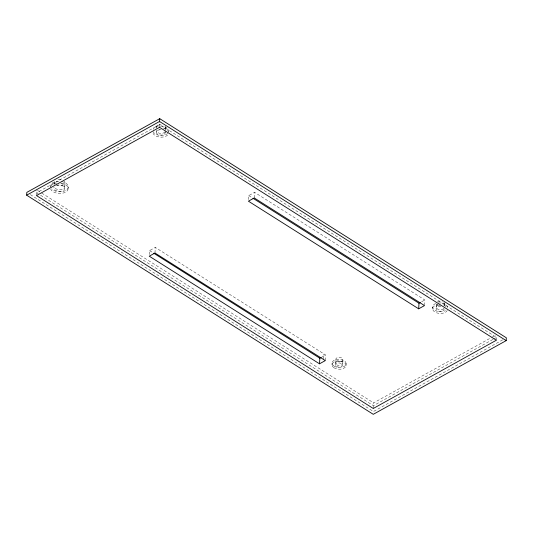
<?xml version="1.0" encoding="UTF-8"?>
<svg xmlns="http://www.w3.org/2000/svg" width="533" height="533" viewBox="0 0 533 533"><rect width="100%" height="100%" fill="white"/><g stroke="black" fill="none" stroke-linecap="round" stroke-linejoin="round"><path stroke-width="0.4" stroke-dasharray="2.67 2" d="M36.484 195.564L36.77 190.661M54.033 184.731L54.173 182.379M64.76 186.723L64.993 182.799M68.137 188.535L68.237 186.856M156.269 132.257L156.369 130.578A4.477 2.652 3.4 0 0 160.253 133.363A4.477 2.652 3.4 0 0 165.157 131.604M156.509 128.226L156.602 126.661M149.347 254.581L149.58 250.583L155.29 247.419L325.643 354.991L325.31 360.594M159.56 127.314L159.847 122.417M154.963 253.015L155.29 247.419M165.21 132.604L165.31 130.925M165.357 130.145L165.536 127.007M168.714 132.184L168.781 131.058A7.955 4.71 3.4 0 0 161.879 126.121A7.955 4.71 3.4 0 0 153.164 129.239M248.518 199.589L248.758 195.584L254.587 192.353L424.841 299.986L424.554 304.789M254.254 197.95L254.587 192.353M323.571 359.615L323.904 354.012M331.972 364.785L332.072 363.106M335.543 363.24L335.777 359.315M342.672 363.513L342.906 359.595M346.05 365.325L346.15 363.646M373.273 408.485L373.606 402.888L490.86 337.869M432.569 308.734L432.669 307.055M436.147 307.188L436.38 303.27A7.502 4.437 3.4 0 0 434.215 309.82A7.502 4.437 3.4 0 0 445.461 310.692M444.269 305.935L444.409 303.583M496.356 340.234L496.603 336.037M322.012 357.01L325.643 354.991M421.596 301.785L424.841 299.986M491.586 337.462L495.957 335.044M492.878 339.454L373.44 405.686L40.162 194.985M493.605 339.055L496.516 337.436L159.727 124.515L36.644 192.766L39.462 194.538M502.719 339.834L373.44 411.523L30.334 194.605M248.758 195.584L252.276 197.81M149.58 250.583L152.398 252.362M37.517 190.408L41.034 192.633M41.734 193.073L373.606 402.888M447.3 310.459A7.502 4.437 3.4 0 1 434.761 311.965A7.502 4.437 3.4 0 1 438.126 304.656M443.809 305.322A7.502 4.437 3.4 0 1 446.554 307.055M60.755 183.465A5.417 3.205 3.4 0 1 63.174 188.929A5.417 3.205 3.4 0 1 54.126 187.136M64.273 181.167A5.417 3.205 3.4 0 1 63.407 185.011A5.417 3.205 3.4 0 1 56.878 185.264M54.899 184.018A5.417 3.205 3.4 0 1 54.899 180.807M58.184 179.434A5.417 3.205 3.4 0 1 62.294 179.914M443.942 308.56A4.024 2.379 3.4 0 1 440.411 311.412A4.024 2.379 3.4 0 1 436.061 308.66A4.024 2.379 3.4 0 1 441.104 306.761M167.715 133.377A7.955 4.71 3.4 0 1 159.8 135.389A7.955 4.71 3.4 0 1 153.158 131.678M167.615 135.056A7.955 4.71 3.4 0 1 159.7 137.068A7.955 4.71 3.4 0 1 153.058 133.357M163.458 128.107A7.955 4.71 3.4 0 1 168.415 131.511M165.057 131.911A4.477 2.652 3.4 0 1 161.512 135.076A4.477 2.652 3.4 0 1 156.282 132.49A4.477 2.652 3.4 0 1 160.739 129.779M61.555 183.185A8.894 5.263 3.4 0 1 65.532 192.16A8.894 5.263 3.4 0 1 50.668 189.222M50.668 186.497A8.894 5.263 3.4 0 1 56.958 183.012M56.551 185.304A5.417 3.205 3.4 0 1 64.48 187.563A5.417 3.205 3.4 0 1 59.25 191.4A5.417 3.205 3.4 0 1 54.026 187.156M443.643 308.674A4.024 2.379 3.4 0 1 437.32 308.92A4.024 2.379 3.4 0 1 438.153 305.202M443.876 302.371A4.024 2.379 3.4 0 1 443.236 305.222M440.391 305.809A4.024 2.379 3.4 0 1 438.386 305.416M437.553 305.003A4.024 2.379 3.4 0 1 436.514 303.89M437.553 301.631A4.024 2.379 3.4 0 1 442.403 301.438M61.655 181.506A8.894 5.263 3.4 0 1 66.398 189.995A8.894 5.263 3.4 0 1 51.654 188.849M50.768 187.543A8.894 5.263 3.4 0 1 59.356 181.24M165.39 126.314A4.477 2.652 3.4 0 1 164.231 128.833M161.066 129.486A4.477 2.652 3.4 0 1 158.834 129.046M156.749 127.354A4.477 2.652 3.4 0 1 161.073 124.182M438.226 302.977A7.502 4.437 3.4 0 1 447.653 307.634M336.589 364.772A3.564 2.112 3.4 0 0 342.552 364.059A3.564 2.112 3.4 0 0 338.189 361.301A3.564 2.112 3.4 0 0 336.589 364.772M336.823 360.854A3.564 2.112 3.4 0 0 342.786 360.135A3.564 2.112 3.4 0 0 338.422 357.376A3.564 2.112 3.4 0 0 336.823 360.854M336.49 366.451A3.564 2.112 3.4 0 0 342.452 365.738A3.564 2.112 3.4 0 0 338.089 362.98A3.564 2.112 3.4 0 0 336.49 366.451M334.031 367.817A7.049 4.171 3.4 0 0 345.81 366.398A7.049 4.171 3.4 0 0 337.189 360.948A7.049 4.171 3.4 0 0 334.031 367.817M334.131 366.138A7.049 4.171 3.4 0 0 345.91 364.719A7.049 4.171 3.4 0 0 337.289 359.269A7.049 4.171 3.4 0 0 334.131 366.138"/><path stroke-width="0.8" d="M26.65 195.185L26.817 192.38L159.727 118.679L506.35 337.815L506.183 340.62L373.273 414.321L26.65 195.185L159.56 121.477L159.727 118.679M319.5 363.812L325.31 360.594L154.963 253.015L149.253 256.18L319.5 363.812L319.833 358.216L321.286 357.41M418.671 308.82L424.508 305.589L254.254 197.95L248.425 201.188L418.671 308.82L419.005 303.224L420.304 302.504M159.56 121.477L506.183 340.62M252.975 198.256L419.005 303.224M153.804 253.248L319.833 358.216M159.56 127.314L36.484 195.564L373.273 408.485L496.356 340.234L159.56 127.314"/></g></svg>
